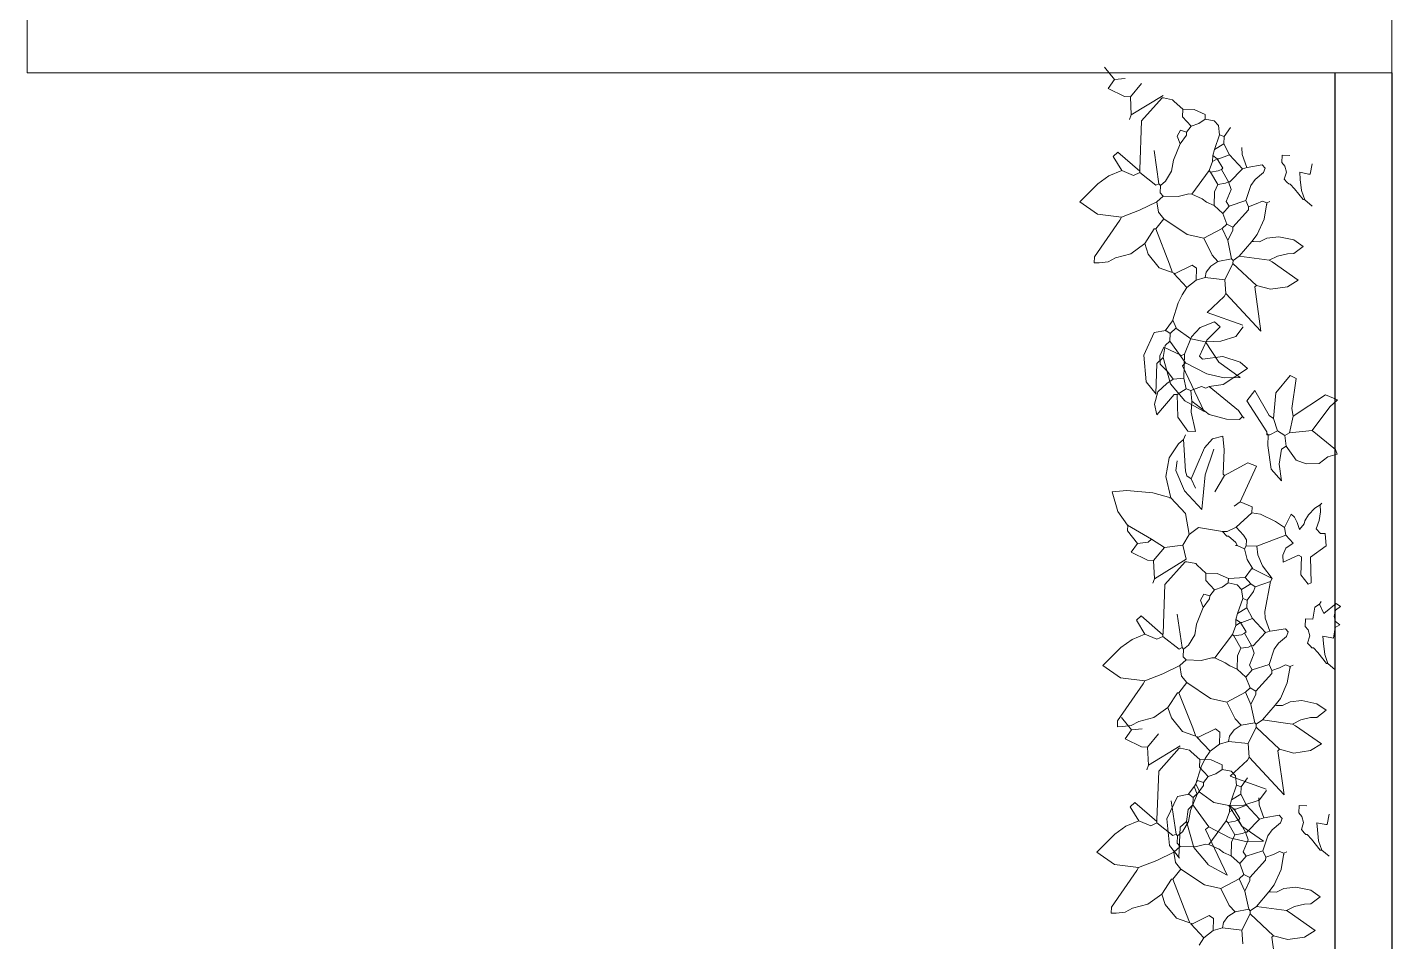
# Model space of a CAD drawing. Header units: millimetres. Extents: x 2667 to 2848, y -1 to 1765.
# Drawn here: x 2812.601 to 2815.001, y 1752.829 to 1754.437 of the extents above; entities that cross this region are included whole.
import ezdxf

# ---------------------------------------------------------------- set-up
doc = ezdxf.new("R2010")
doc.units = ezdxf.units.MM
doc.layers.add('MURATURA_sezioni', color=5, linetype='Continuous', lineweight=18)
doc.layers.add('VERDE_giardino', color=74, linetype='Continuous', lineweight=9)
doc.layers.add('PROIEZIONI', color=145, linetype='Continuous')

msp = doc.modelspace()

# ---------------------------------------------------------------- linework, layer by layer
at = {"layer": 'MURATURA_sezioni'}
for p, q in [((2815.0014, 1761.5071), (2815.0014, 1754.3571)), ((2812.6014, 1754.746), (2812.6014, 1754.3571)), ((2812.7533, 1754.3571), (2812.6014, 1754.3571)), ((2812.7533, 1754.3571), (2814.8514, 1754.3571)), ((2814.8514, 1754.3571), (2815.0014, 1754.3571))]:
    msp.add_line(p, q, dxfattribs=at)
at = {"layer": 'PROIEZIONI'}
for p, q in [((2814.9014, 1754.3571), (2814.9014, 1736.621)), ((2815.0014, 1754.3571), (2815.0014, 1736.621))]:
    msp.add_line(p, q, dxfattribs=at)
at = {"layer": 'VERDE_giardino'}
for p, q in [((2814.5137, 1754.3452), (2814.4959, 1754.3671)), ((2814.5137, 1754.3452), (2814.5025, 1754.3297)), ((2814.5025, 1754.3297), (2814.5312, 1754.3154)), ((2814.5137, 1754.3452), (2814.5324, 1754.3472)), ((2814.5418, 1754.315), (2814.5612, 1754.3382)), ((2814.5312, 1754.3154), (2814.5418, 1754.315)), ((2814.5418, 1754.315), (2814.5433, 1754.2831)), ((2814.5433, 1754.2831), (2814.5991, 1754.3174)), ((2814.5975, 1754.313), (2814.5615, 1754.2729)), ((2814.6001, 1754.3129), (2814.5975, 1754.313)), ((2814.6001, 1754.3129), (2814.6159, 1754.3096)), ((2814.6159, 1754.3096), (2814.6185, 1754.3069)), ((2814.6185, 1754.3069), (2814.6339, 1754.2931)), ((2814.5433, 1754.2831), (2814.5404, 1754.2752)), ((2814.6339, 1754.2931), (2814.6334, 1754.2798)), ((2814.6339, 1754.2931), (2814.6538, 1754.2924)), ((2814.6538, 1754.2924), (2814.6734, 1754.2837)), ((2814.6731, 1754.2757), (2814.6734, 1754.2837)), ((2814.5615, 1754.2729), (2814.5584, 1754.187)), ((2814.6242, 1754.2457), (2814.6299, 1754.2561)), ((2814.6299, 1754.2561), (2814.6404, 1754.253)), ((2814.6334, 1754.2798), (2814.6487, 1754.2633)), ((2814.6404, 1754.253), (2814.6487, 1754.2633)), ((2814.6487, 1754.2633), (2814.6622, 1754.2682)), ((2814.6622, 1754.2682), (2814.6731, 1754.2757)), ((2814.6731, 1754.2757), (2814.6889, 1754.2725)), ((2814.6889, 1754.2725), (2814.6965, 1754.2643)), ((2814.6965, 1754.2643), (2814.6986, 1754.2483)), ((2814.7065, 1754.2453), (2814.7176, 1754.2608)), ((2814.6174, 1754.2034), (2814.629, 1754.2322)), ((2814.629, 1754.2322), (2814.6242, 1754.2457)), ((2814.629, 1754.2322), (2814.6402, 1754.2477)), ((2814.6402, 1754.2477), (2814.6404, 1754.253)), ((2814.6897, 1754.222), (2814.6986, 1754.2483)), ((2814.6897, 1754.222), (2814.706, 1754.2321)), ((2814.6986, 1754.2483), (2814.7065, 1754.2453)), ((2814.706, 1754.2321), (2814.7065, 1754.2453)), ((2814.706, 1754.2321), (2814.7159, 1754.2131)), ((2814.5114, 1754.21), (2814.5197, 1754.2176)), ((2814.5265, 1754.1855), (2814.5114, 1754.21)), ((2814.5197, 1754.2176), (2814.5583, 1754.1844)), ((2814.592, 1754.1619), (2814.5835, 1754.2206)), ((2814.6863, 1754.2009), (2814.6867, 1754.2115)), ((2814.6867, 1754.2115), (2814.6897, 1754.222)), ((2814.6867, 1754.2115), (2814.6944, 1754.2059)), ((2814.6971, 1754.2058), (2814.7159, 1754.2131)), ((2814.7159, 1754.2131), (2814.7389, 1754.1884)), ((2814.7376, 1754.2256), (2814.7382, 1754.2135)), ((2814.7382, 1754.2135), (2814.7463, 1754.1906)), ((2814.8083, 1754.1991), (2814.8088, 1754.2124)), ((2814.8088, 1754.2124), (2814.822, 1754.2119)), ((2814.504, 1754.176), (2814.5265, 1754.1855)), ((2814.5265, 1754.1855), (2814.5474, 1754.1768)), ((2814.5582, 1754.1817), (2814.5583, 1754.1844)), ((2814.5583, 1754.1844), (2814.5584, 1754.187)), ((2814.6141, 1754.1842), (2814.6033, 1754.1663)), ((2814.6174, 1754.2034), (2814.6141, 1754.1842)), ((2814.6497, 1754.1439), (2814.6804, 1754.1852)), ((2814.6804, 1754.1852), (2814.6863, 1754.2009)), ((2814.6804, 1754.1852), (2814.6829, 1754.1825)), ((2814.6829, 1754.1825), (2814.6963, 1754.1846)), ((2814.6863, 1754.2009), (2814.6944, 1754.2059)), ((2814.6944, 1754.2059), (2814.7044, 1754.1897)), ((2814.6944, 1754.2059), (2814.6971, 1754.2058)), ((2814.6963, 1754.1846), (2814.7017, 1754.1871)), ((2814.7044, 1754.1897), (2814.7017, 1754.1871)), ((2814.7017, 1754.1871), (2814.7142, 1754.1654)), ((2814.7168, 1754.1653), (2814.7389, 1754.1884)), ((2814.7389, 1754.1884), (2814.7469, 1754.1908)), ((2814.7469, 1754.1908), (2814.7736, 1754.1951)), ((2814.7736, 1754.1951), (2814.7787, 1754.1896)), ((2814.7787, 1754.1896), (2814.7758, 1754.1818)), ((2814.8134, 1754.1931), (2814.8083, 1754.1991)), ((2814.8163, 1754.1826), (2814.8134, 1754.1931)), ((2814.858, 1754.1788), (2814.8613, 1754.1972)), ((2814.4526, 1754.1303), (2814.4844, 1754.1621)), ((2814.4844, 1754.1621), (2814.504, 1754.176)), ((2814.5474, 1754.1768), (2814.5582, 1754.1817)), ((2814.5582, 1754.1817), (2814.5866, 1754.1595)), ((2814.5866, 1754.1595), (2814.592, 1754.1619)), ((2814.592, 1754.1619), (2814.5945, 1754.1592)), ((2814.6033, 1754.1663), (2814.5945, 1754.1592)), ((2814.6829, 1754.1825), (2814.6954, 1754.1608)), ((2814.6896, 1754.1477), (2814.6954, 1754.1608)), ((2814.6954, 1754.1608), (2814.7088, 1754.163)), ((2814.7088, 1754.163), (2814.7142, 1754.1654)), ((2814.7142, 1754.1654), (2814.719, 1754.152)), ((2814.7142, 1754.1654), (2814.7168, 1754.1653)), ((2814.7613, 1754.1696), (2814.7537, 1754.159)), ((2814.7758, 1754.1818), (2814.7613, 1754.1696)), ((2814.8125, 1754.1698), (2814.8163, 1754.1826)), ((2814.8176, 1754.1643), (2814.8125, 1754.1698)), ((2814.8176, 1754.1643), (2814.8202, 1754.1616)), ((2814.8202, 1754.1616), (2814.8228, 1754.1615)), ((2814.8228, 1754.1615), (2814.8305, 1754.1532)), ((2814.8395, 1754.1821), (2814.8553, 1754.1789)), ((2814.8406, 1754.1695), (2814.8395, 1754.1821)), ((2814.8427, 1754.1499), (2814.8406, 1754.1695)), ((2814.8553, 1754.1789), (2814.858, 1754.1788)), ((2814.5882, 1754.1302), (2814.5991, 1754.1404)), ((2814.5945, 1754.1592), (2814.594, 1754.1459)), ((2814.594, 1754.1459), (2814.5991, 1754.1404)), ((2814.5991, 1754.1404), (2814.6256, 1754.1395)), ((2814.6256, 1754.1395), (2814.6444, 1754.1441)), ((2814.6444, 1754.1441), (2814.6497, 1754.1439)), ((2814.6497, 1754.1439), (2814.6679, 1754.1353)), ((2814.6888, 1754.1239), (2814.6896, 1754.1477)), ((2814.719, 1754.152), (2814.7103, 1754.1311)), ((2814.7537, 1754.159), (2814.7448, 1754.1325)), ((2814.8305, 1754.1532), (2814.8457, 1754.1341)), ((2814.8484, 1754.134), (2814.8427, 1754.1499)), ((2814.4837, 1754.1085), (2814.4526, 1754.1303)), ((2814.558, 1754.1155), (2814.5261, 1754.1033)), ((2814.5882, 1754.1302), (2814.558, 1754.1155)), ((2814.5911, 1754.1119), (2814.5882, 1754.1302)), ((2814.6679, 1754.1353), (2814.6757, 1754.1297)), ((2814.6757, 1754.1297), (2814.6888, 1754.1239)), ((2814.6888, 1754.1239), (2814.7042, 1754.11)), ((2814.7042, 1754.11), (2814.7153, 1754.1229)), ((2814.7103, 1754.1311), (2814.7153, 1754.1229)), ((2814.7153, 1754.1229), (2814.7448, 1754.1325)), ((2814.7219, 1754.0855), (2814.7495, 1754.1164)), ((2814.7448, 1754.1325), (2814.7497, 1754.1217)), ((2814.7495, 1754.1164), (2814.7497, 1754.1217)), ((2814.7497, 1754.1217), (2814.7632, 1754.1265)), ((2814.7632, 1754.1265), (2814.774, 1754.1314)), ((2814.774, 1754.1314), (2814.7818, 1754.1285)), ((2814.7768, 1754.0997), (2814.7818, 1754.1285)), ((2814.7817, 1754.1258), (2814.7818, 1754.1285)), ((2814.7818, 1754.1285), (2814.7872, 1754.1309)), ((2814.8457, 1754.1341), (2814.8484, 1754.134)), ((2814.8484, 1754.134), (2814.8612, 1754.1229)), ((2814.4785, 1754.0334), (2814.5233, 1754.0981)), ((2814.5261, 1754.1033), (2814.4837, 1754.1085)), ((2814.5233, 1754.0981), (2814.5261, 1754.1033)), ((2814.5864, 1754.0825), (2814.6003, 1754.1006)), ((2814.6003, 1754.1006), (2814.5911, 1754.1119)), ((2814.6003, 1754.1006), (2814.6418, 1754.0725)), ((2814.7032, 1754.0836), (2814.7115, 1754.0912)), ((2814.7042, 1754.11), (2814.7115, 1754.0912)), ((2814.7115, 1754.0912), (2814.7219, 1754.0855)), ((2814.7648, 1754.0725), (2814.7768, 1754.0997)), ((2814.5669, 1754.0567), (2814.5838, 1754.0826)), ((2814.5838, 1754.0826), (2814.5864, 1754.0825)), ((2814.5864, 1754.0825), (2814.6107, 1754.0206)), ((2814.6418, 1754.0725), (2814.6707, 1754.0662)), ((2814.6707, 1754.0662), (2814.7032, 1754.0836)), ((2814.6707, 1754.0662), (2814.6856, 1754.0364)), ((2814.7032, 1754.0836), (2814.713, 1754.062)), ((2814.713, 1754.062), (2814.7217, 1754.0802)), ((2814.7217, 1754.0802), (2814.7219, 1754.0855)), ((2814.7554, 1754.0604), (2814.7648, 1754.0725)), ((2814.7817, 1754.0664), (2814.7687, 1754.0599)), ((2814.8027, 1754.0688), (2814.7817, 1754.0664)), ((2814.8291, 1754.0633), (2814.8027, 1754.0688)), ((2814.5424, 1754.039), (2814.5669, 1754.0567)), ((2814.5731, 1754.0382), (2814.5669, 1754.0567)), ((2814.713, 1754.062), (2814.7198, 1754.0299)), ((2814.7333, 1754.0347), (2814.7554, 1754.0604)), ((2814.7554, 1754.0604), (2814.7581, 1754.0603)), ((2814.7687, 1754.0599), (2814.7581, 1754.0603)), ((2814.8454, 1754.0518), (2814.829, 1754.0392)), ((2814.8454, 1754.0518), (2814.8291, 1754.0633)), ((2814.4781, 1754.0228), (2814.4785, 1754.0334)), ((2814.487, 1754.0231), (2814.4781, 1754.0228)), ((2814.5024, 1754.0249), (2814.487, 1754.0231)), ((2814.5156, 1754.032), (2814.5024, 1754.0249)), ((2814.5156, 1754.032), (2814.5424, 1754.039)), ((2814.5926, 1754.0143), (2814.5731, 1754.0382)), ((2814.6107, 1754.0206), (2814.6155, 1754.0071)), ((2814.6207, 1754.0043), (2814.6504, 1754.0191)), ((2814.6504, 1754.0191), (2814.6582, 1754.0135)), ((2814.6834, 1754.0171), (2814.6753, 1754.0064)), ((2814.6958, 1754.0254), (2814.6834, 1754.0171)), ((2814.6856, 1754.0364), (2814.6958, 1754.0254)), ((2814.6958, 1754.0254), (2814.7198, 1754.0299)), ((2814.7079, 1753.9932), (2814.7222, 1754.0218)), ((2814.7198, 1754.0299), (2814.7224, 1754.0271)), ((2814.7222, 1754.0218), (2814.7224, 1754.0271)), ((2814.7222, 1754.0218), (2814.7633, 1753.9832)), ((2814.7224, 1754.0271), (2814.7333, 1754.0347)), ((2814.7333, 1754.0347), (2814.7861, 1754.0275)), ((2814.7861, 1754.0275), (2814.8005, 1754.0349)), ((2814.7861, 1754.0275), (2814.7913, 1754.0246)), ((2814.7913, 1754.0246), (2814.837, 1753.9926)), ((2814.8005, 1754.0349), (2814.8178, 1754.0388)), ((2814.8178, 1754.0388), (2814.829, 1754.0392)), ((2814.6207, 1754.0043), (2814.5926, 1754.0143)), ((2814.6181, 1754.0044), (2814.641, 1753.9797)), ((2814.6181, 1754.0044), (2814.6207, 1754.0043)), ((2814.641, 1753.9797), (2814.6574, 1753.9923)), ((2814.6582, 1754.0135), (2814.6574, 1753.9923)), ((2814.6574, 1753.9923), (2814.6735, 1753.9971)), ((2814.6753, 1754.0064), (2814.6735, 1753.9971)), ((2814.6735, 1753.9971), (2814.7079, 1753.9932)), ((2814.7079, 1753.9932), (2814.7097, 1753.9692)), ((2814.837, 1753.9926), (2814.818, 1753.9808)), ((2814.641, 1753.9797), (2814.6326, 1753.9667)), ((2814.7068, 1753.964), (2814.7097, 1753.9692)), ((2814.7097, 1753.9692), (2814.7713, 1753.9029)), ((2814.7605, 1753.9806), (2814.7633, 1753.9832)), ((2814.7713, 1753.9029), (2814.7605, 1753.9806)), ((2814.7884, 1753.9764), (2814.7633, 1753.9832)), ((2814.818, 1753.9808), (2814.7884, 1753.9764)), ((2814.6256, 1753.9525), (2814.6158, 1753.9207)), ((2814.6326, 1753.9667), (2814.6256, 1753.9525)), ((2814.6766, 1753.9359), (2814.7068, 1753.964)), ((2814.6158, 1753.9207), (2814.6029, 1753.9036)), ((2814.6163, 1753.9224), (2814.6225, 1753.9087)), ((2814.7398, 1753.9133), (2814.6766, 1753.9359)), ((2814.5836, 1753.9003), (2814.5653, 1753.8607)), ((2814.5836, 1753.9003), (2814.6038, 1753.9041)), ((2814.6038, 1753.9041), (2814.6116, 1753.8985)), ((2814.6111, 1753.8852), (2814.6116, 1753.8985)), ((2814.6225, 1753.9087), (2814.6116, 1753.8985)), ((2814.6478, 1753.8893), (2814.6219, 1753.9083)), ((2814.6642, 1753.9094), (2814.6495, 1753.8929)), ((2814.6895, 1753.919), (2814.6642, 1753.9094)), ((2814.6761, 1753.8871), (2814.6998, 1753.9107)), ((2814.6998, 1753.9107), (2814.6895, 1753.919)), ((2814.7274, 1753.8937), (2814.7403, 1753.9107)), ((2814.6003, 1753.8745), (2814.5934, 1753.8596)), ((2814.5994, 1753.8565), (2814.6028, 1753.8776)), ((2814.6003, 1753.8745), (2814.6317, 1753.8601)), ((2814.6028, 1753.8776), (2814.6111, 1753.8852)), ((2814.6111, 1753.8852), (2814.6389, 1753.8471)), ((2814.6495, 1753.8929), (2814.6371, 1753.8626)), ((2814.6741, 1753.884), (2814.6478, 1753.8893)), ((2814.6635, 1753.8589), (2814.6761, 1753.8871)), ((2814.6741, 1753.884), (2814.7006, 1753.885)), ((2814.6972, 1753.8481), (2814.6741, 1753.884)), ((2814.7006, 1753.885), (2814.7274, 1753.8937)), ((2814.5653, 1753.8607), (2814.5697, 1753.8139)), ((2814.5884, 1753.8462), (2814.5994, 1753.8565)), ((2814.5934, 1753.8596), (2814.5941, 1753.845)), ((2814.6123, 1753.8104), (2814.5994, 1753.8565)), ((2814.6317, 1753.8601), (2814.6371, 1753.8626)), ((2814.6355, 1753.8202), (2814.6371, 1753.8626)), ((2814.6635, 1753.8589), (2814.6686, 1753.8535)), ((2814.7044, 1753.858), (2814.6686, 1753.8535)), ((2814.735, 1753.8215), (2814.6972, 1753.8481)), ((2814.7347, 1753.8484), (2814.7044, 1753.858)), ((2814.7476, 1753.8373), (2814.7347, 1753.8484)), ((2814.5865, 1753.7927), (2814.5884, 1753.8462)), ((2814.5941, 1753.845), (2814.6068, 1753.8318)), ((2814.6068, 1753.8318), (2814.6169, 1753.8182)), ((2814.6389, 1753.8471), (2814.6334, 1753.8419)), ((2814.6334, 1753.8419), (2814.6715, 1753.7617)), ((2814.6389, 1753.8471), (2814.6761, 1753.8275)), ((2814.6761, 1753.8275), (2814.7064, 1753.8206)), ((2814.7052, 1753.8092), (2814.7476, 1753.8373)), ((2814.7976, 1753.7942), (2814.8227, 1753.8251)), ((2814.8227, 1753.8251), (2814.8331, 1753.8194)), ((2814.5697, 1753.8139), (2814.5872, 1753.7919)), ((2814.606, 1753.8106), (2814.5898, 1753.7964)), ((2814.6169, 1753.8182), (2814.606, 1753.8106)), ((2814.6377, 1753.7803), (2814.6123, 1753.8104)), ((2814.6169, 1753.8182), (2814.6355, 1753.8202)), ((2814.6239, 1753.7914), (2814.6401, 1753.8014)), ((2814.6355, 1753.8202), (2814.6401, 1753.8014)), ((2814.6401, 1753.8014), (2814.648, 1753.7985)), ((2814.648, 1753.7985), (2814.6668, 1753.8057)), ((2814.6668, 1753.8057), (2814.6747, 1753.8028)), ((2814.6747, 1753.8028), (2814.6801, 1753.8053)), ((2814.6801, 1753.8053), (2814.7052, 1753.8092)), ((2814.6801, 1753.8053), (2814.7316, 1753.7636)), ((2814.7064, 1753.8206), (2814.735, 1753.8215)), ((2814.8331, 1753.8194), (2814.8258, 1753.7666)), ((2814.5898, 1753.7964), (2814.5839, 1753.7747)), ((2814.588, 1753.7556), (2814.6185, 1753.7916)), ((2814.6185, 1753.7916), (2814.6239, 1753.7914)), ((2814.6239, 1753.7914), (2814.6251, 1753.7515)), ((2814.6365, 1753.7808), (2814.6715, 1753.7617)), ((2814.648, 1753.7985), (2814.65, 1753.7798)), ((2814.65, 1753.7798), (2814.6485, 1753.7601)), ((2814.65, 1753.7798), (2814.6803, 1753.7565)), ((2814.7467, 1753.7801), (2814.7606, 1753.7982)), ((2814.7467, 1753.7801), (2814.7819, 1753.7257)), ((2814.7606, 1753.7982), (2814.7856, 1753.7548)), ((2814.7934, 1753.7492), (2814.7976, 1753.7942)), ((2814.828, 1753.7533), (2814.8851, 1753.791)), ((2814.8851, 1753.791), (2814.906, 1753.7823)), ((2814.8923, 1753.7695), (2814.906, 1753.7823)), ((2814.5839, 1753.7747), (2814.588, 1753.7556)), ((2814.6485, 1753.7601), (2814.656, 1753.7265)), ((2814.6803, 1753.7565), (2814.7106, 1753.7481)), ((2814.7316, 1753.7636), (2814.7392, 1753.7527)), ((2814.7337, 1753.7476), (2814.7392, 1753.7527)), ((2814.7392, 1753.7527), (2814.7418, 1753.7499)), ((2814.7856, 1753.7548), (2814.7934, 1753.7492)), ((2814.8216, 1753.7243), (2814.828, 1753.7533)), ((2814.8258, 1753.7666), (2814.828, 1753.7533)), ((2814.8616, 1753.7281), (2814.8923, 1753.7695)), ((2814.6251, 1753.7515), (2814.6427, 1753.727)), ((2814.7106, 1753.7481), (2814.7337, 1753.7476)), ((2814.7934, 1753.7492), (2814.8005, 1753.7277)), ((2814.8216, 1753.7243), (2814.8616, 1753.7281)), ((2814.8616, 1753.7281), (2814.9028, 1753.6948)), ((2814.61, 1753.6798), (2814.6263, 1753.7048)), ((2814.6263, 1753.7048), (2814.6354, 1753.7125)), ((2814.6354, 1753.7125), (2814.6384, 1753.7204)), ((2814.6354, 1753.7125), (2814.6387, 1753.6567)), ((2814.6427, 1753.727), (2814.656, 1753.7265)), ((2814.6721, 1753.6979), (2814.6859, 1753.7133)), ((2814.7046, 1753.7179), (2814.6859, 1753.7133)), ((2814.7064, 1753.694), (2814.7046, 1753.7179)), ((2814.7817, 1753.7204), (2814.7818, 1753.7231)), ((2814.7817, 1753.7204), (2814.7843, 1753.7203)), ((2814.7818, 1753.7231), (2814.7819, 1753.7257)), ((2814.7818, 1753.7231), (2814.7843, 1753.7203)), ((2814.7843, 1753.7203), (2814.7837, 1753.7018)), ((2814.7843, 1753.7203), (2814.787, 1753.7203)), ((2814.787, 1753.7203), (2814.8005, 1753.7277)), ((2814.8005, 1753.7277), (2814.8135, 1753.7193)), ((2814.8135, 1753.7193), (2814.8216, 1753.7243)), ((2814.8135, 1753.7193), (2814.8155, 1753.7006)), ((2814.6576, 1753.6639), (2814.6721, 1753.6979)), ((2814.6883, 1753.6951), (2814.6731, 1753.6503)), ((2814.7049, 1753.6516), (2814.7064, 1753.694)), ((2814.7893, 1753.6599), (2814.7837, 1753.7018)), ((2814.8037, 1753.6692), (2814.8073, 1753.6956)), ((2814.8073, 1753.6956), (2814.8155, 1753.7006)), ((2814.8155, 1753.7006), (2814.8332, 1753.6761)), ((2814.874, 1753.6702), (2814.8891, 1753.682)), ((2814.8891, 1753.682), (2814.9052, 1753.6867)), ((2814.9028, 1753.6948), (2814.9052, 1753.6867)), ((2814.6039, 1753.6473), (2814.61, 1753.6798)), ((2814.6219, 1753.6581), (2814.6242, 1753.6748)), ((2814.637, 1753.6219), (2814.6219, 1753.6581)), ((2814.6387, 1753.6567), (2814.6411, 1753.6486)), ((2814.6488, 1753.643), (2814.6576, 1753.6639)), ((2814.7074, 1753.6488), (2814.7481, 1753.6713)), ((2814.7349, 1753.6027), (2814.7638, 1753.6654)), ((2814.7638, 1753.6654), (2814.7481, 1753.6713)), ((2814.8077, 1753.6397), (2814.7893, 1753.6599)), ((2814.8037, 1753.6692), (2814.8077, 1753.6397)), ((2814.8332, 1753.6761), (2814.851, 1753.6698)), ((2814.851, 1753.6698), (2814.874, 1753.6702)), ((2814.6039, 1753.6473), (2814.6131, 1753.6098)), ((2814.6411, 1753.6486), (2814.6488, 1753.643)), ((2814.6488, 1753.643), (2814.6562, 1753.6268)), ((2814.6731, 1753.6503), (2814.6674, 1753.589)), ((2814.7074, 1753.6488), (2814.6905, 1753.6203)), ((2814.7074, 1753.6488), (2814.7049, 1753.6516)), ((2814.5096, 1753.6201), (2814.5352, 1753.6228)), ((2814.5198, 1753.5856), (2814.5096, 1753.6201)), ((2814.5352, 1753.6228), (2814.581, 1753.6187)), ((2814.581, 1753.6187), (2814.6131, 1753.6098)), ((2814.6131, 1753.6098), (2814.6105, 1753.6099)), ((2814.6131, 1753.6098), (2814.6387, 1753.5824)), ((2814.6674, 1753.589), (2814.637, 1753.6219)), ((2814.5368, 1753.5618), (2814.5198, 1753.5856)), ((2814.7349, 1753.6027), (2814.7241, 1753.5952)), ((2814.7349, 1753.6027), (2814.7559, 1753.594)), ((2814.7559, 1753.594), (2814.7555, 1753.5834)), ((2814.866, 1753.5915), (2814.8548, 1753.5797)), ((2814.8754, 1753.5976), (2814.866, 1753.5915)), ((2814.8739, 1753.5698), (2814.876, 1753.5853)), ((2814.8754, 1753.5976), (2814.8782, 1753.6002)), ((2814.876, 1753.5853), (2814.8754, 1753.5976)), ((2814.5367, 1753.5516), (2814.5371, 1753.5622)), ((2814.5786, 1753.5368), (2814.5368, 1753.5618)), ((2814.6387, 1753.5824), (2814.6453, 1753.545)), ((2814.728, 1753.5579), (2814.7555, 1753.5834)), ((2814.7706, 1753.5808), (2814.7555, 1753.5834)), ((2814.7967, 1753.5682), (2814.7706, 1753.5808)), ((2814.8129, 1753.5574), (2814.7967, 1753.5682)), ((2814.8129, 1753.5574), (2814.8244, 1753.5809)), ((2814.8302, 1753.5757), (2814.8244, 1753.5809)), ((2814.8349, 1753.5663), (2814.8302, 1753.5757)), ((2814.8393, 1753.5538), (2814.8349, 1753.5663)), ((2814.8476, 1753.5641), (2814.8393, 1753.5538)), ((2814.8488, 1753.5692), (2814.8476, 1753.5641)), ((2814.8548, 1753.5797), (2814.8488, 1753.5692)), ((2814.8686, 1753.5554), (2814.8739, 1753.5698)), ((2814.5545, 1753.5297), (2814.5367, 1753.5516)), ((2814.5731, 1753.5317), (2814.5786, 1753.5368)), ((2814.5786, 1753.5368), (2814.602, 1753.5227)), ((2814.6453, 1753.545), (2814.634, 1753.5268)), ((2814.6453, 1753.545), (2814.6616, 1753.5576)), ((2814.7039, 1753.5508), (2814.6616, 1753.5576)), ((2814.7039, 1753.5508), (2814.7115, 1753.5425)), ((2814.7039, 1753.5508), (2814.7118, 1753.5505)), ((2814.7115, 1753.5425), (2814.7142, 1753.5424)), ((2814.7118, 1753.5505), (2814.728, 1753.5579)), ((2814.7142, 1753.5424), (2814.727, 1753.5314)), ((2814.728, 1753.5579), (2814.7408, 1753.5441)), ((2814.7408, 1753.5441), (2814.7458, 1753.536)), ((2814.7639, 1753.5247), (2814.8151, 1753.5441)), ((2814.8129, 1753.5574), (2814.8151, 1753.5441)), ((2814.8151, 1753.5441), (2814.8278, 1753.5303)), ((2814.8762, 1753.5472), (2814.8686, 1753.5554)), ((2814.8842, 1753.5469), (2814.8762, 1753.5472)), ((2814.8842, 1753.5469), (2814.886, 1753.5256)), ((2814.5545, 1753.5297), (2814.5433, 1753.5142)), ((2814.5433, 1753.5142), (2814.572, 1753.4999)), ((2814.5545, 1753.5297), (2814.5731, 1753.5317)), ((2814.5826, 1753.4995), (2814.602, 1753.5227)), ((2814.602, 1753.5227), (2814.634, 1753.5268)), ((2814.634, 1753.5268), (2814.6398, 1753.5019)), ((2814.7268, 1753.5261), (2814.7295, 1753.526)), ((2814.727, 1753.5314), (2814.7295, 1753.526)), ((2814.7295, 1753.526), (2814.7425, 1753.5202)), ((2814.7425, 1753.5202), (2814.7454, 1753.5254)), ((2814.7425, 1753.5202), (2814.7472, 1753.5014)), ((2814.7458, 1753.536), (2814.7454, 1753.5254)), ((2814.7454, 1753.5254), (2814.7639, 1753.5247)), ((2814.766, 1753.5098), (2814.7639, 1753.5247)), ((2814.8154, 1753.5212), (2814.8099, 1753.5092)), ((2814.8278, 1753.5303), (2814.8154, 1753.5212)), ((2814.886, 1753.5256), (2814.8588, 1753.5053)), ((2814.572, 1753.4999), (2814.5826, 1753.4995)), ((2814.5826, 1753.4995), (2814.5841, 1753.4676)), ((2814.5841, 1753.4676), (2814.6398, 1753.5019)), ((2814.6382, 1753.4974), (2814.6023, 1753.4574)), ((2814.6409, 1753.4974), (2814.6382, 1753.4974)), ((2814.6409, 1753.4974), (2814.6567, 1753.4941)), ((2814.6567, 1753.4941), (2814.6592, 1753.4914)), ((2814.6592, 1753.4914), (2814.6747, 1753.4775)), ((2814.7472, 1753.5014), (2814.7572, 1753.4852)), ((2814.7739, 1753.4901), (2814.766, 1753.5098)), ((2814.7911, 1753.468), (2814.7739, 1753.4901)), ((2814.8099, 1753.5092), (2814.8107, 1753.4965)), ((2814.8107, 1753.4965), (2814.8377, 1753.5088)), ((2814.8377, 1753.5088), (2814.8429, 1753.5059)), ((2814.8429, 1753.5059), (2814.8417, 1753.4741)), ((2814.8588, 1753.5053), (2814.8598, 1753.4602)), ((2814.5841, 1753.4676), (2814.5811, 1753.4597)), ((2814.6747, 1753.4775), (2814.6742, 1753.4643)), ((2814.6742, 1753.4643), (2814.6895, 1753.4478)), ((2814.6747, 1753.4775), (2814.6946, 1753.4769)), ((2814.6946, 1753.4769), (2814.7141, 1753.4681)), ((2814.7138, 1753.4602), (2814.7141, 1753.4681)), ((2814.7141, 1753.4681), (2814.7434, 1753.4697)), ((2814.7434, 1753.4697), (2814.7545, 1753.4852)), ((2814.7434, 1753.4697), (2814.7536, 1753.4587)), ((2814.7545, 1753.4852), (2814.7572, 1753.4852)), ((2814.7572, 1753.4852), (2814.7911, 1753.468)), ((2814.7882, 1753.4628), (2814.7911, 1753.468)), ((2814.8417, 1753.4741), (2814.8544, 1753.4577)), ((2814.6023, 1753.4574), (2814.5991, 1753.3715)), ((2814.665, 1753.4301), (2814.6707, 1753.4405)), ((2814.6707, 1753.4405), (2814.6812, 1753.4375)), ((2814.6812, 1753.4375), (2814.6895, 1753.4478)), ((2814.6895, 1753.4478), (2814.7029, 1753.4526)), ((2814.7029, 1753.4526), (2814.7138, 1753.4602)), ((2814.7138, 1753.4602), (2814.7296, 1753.457)), ((2814.7296, 1753.457), (2814.7373, 1753.4487)), ((2814.7373, 1753.4487), (2814.7536, 1753.4587)), ((2814.7373, 1753.4487), (2814.7394, 1753.4327)), ((2814.7472, 1753.4298), (2814.7584, 1753.4453)), ((2814.7536, 1753.4587), (2814.7613, 1753.4532)), ((2814.7584, 1753.4453), (2814.7613, 1753.4532)), ((2814.7613, 1753.4532), (2814.7882, 1753.4628)), ((2814.7882, 1753.4628), (2814.7783, 1753.4101)), ((2814.8544, 1753.4577), (2814.8598, 1753.4602)), ((2814.6581, 1753.3879), (2814.6698, 1753.4167)), ((2814.6698, 1753.4167), (2814.665, 1753.4301)), ((2814.6698, 1753.4167), (2814.681, 1753.4322)), ((2814.681, 1753.4322), (2814.6812, 1753.4375)), ((2814.7304, 1753.4065), (2814.7394, 1753.4327)), ((2814.7304, 1753.4065), (2814.7467, 1753.4165)), ((2814.7394, 1753.4327), (2814.7472, 1753.4298)), ((2814.7467, 1753.4165), (2814.7472, 1753.4298)), ((2814.7467, 1753.4165), (2814.7567, 1753.3976)), ((2814.8628, 1753.3964), (2814.8662, 1753.4175)), ((2814.8662, 1753.4175), (2814.8743, 1753.4225)), ((2814.8772, 1753.4277), (2814.8743, 1753.4225)), ((2814.8743, 1753.4225), (2814.8817, 1753.4063)), ((2814.8817, 1753.4063), (2814.9036, 1753.4241)), ((2814.9024, 1753.4121), (2814.9113, 1753.4185)), ((2814.9036, 1753.4241), (2814.9113, 1753.4185)), ((2814.5522, 1753.3944), (2814.5604, 1753.4021)), ((2814.5672, 1753.37), (2814.5522, 1753.3944)), ((2814.5604, 1753.4021), (2814.599, 1753.3688)), ((2814.6327, 1753.3464), (2814.6242, 1753.4051)), ((2814.727, 1753.3854), (2814.7274, 1753.396)), ((2814.7274, 1753.396), (2814.7304, 1753.4065)), ((2814.7274, 1753.396), (2814.7352, 1753.3904)), ((2814.7378, 1753.3903), (2814.7567, 1753.3976)), ((2814.7567, 1753.3976), (2814.7796, 1753.3729)), ((2814.7783, 1753.4101), (2814.7789, 1753.398)), ((2814.7789, 1753.398), (2814.7871, 1753.3751)), ((2814.849, 1753.3836), (2814.8495, 1753.3969)), ((2814.8495, 1753.3969), (2814.8628, 1753.3964)), ((2814.9001, 1753.4013), (2814.9024, 1753.4121)), ((2814.9027, 1753.3922), (2814.9001, 1753.4013)), ((2814.9102, 1753.3867), (2814.9027, 1753.3922)), ((2814.5448, 1753.3605), (2814.5672, 1753.37)), ((2814.5672, 1753.37), (2814.5882, 1753.3613)), ((2814.5989, 1753.3662), (2814.599, 1753.3688)), ((2814.599, 1753.3688), (2814.5991, 1753.3715)), ((2814.6549, 1753.3686), (2814.644, 1753.3508)), ((2814.6581, 1753.3879), (2814.6549, 1753.3686)), ((2814.6904, 1753.3284), (2814.7211, 1753.3697)), ((2814.7211, 1753.3697), (2814.727, 1753.3854)), ((2814.7211, 1753.3697), (2814.7237, 1753.367)), ((2814.7237, 1753.367), (2814.737, 1753.3691)), ((2814.727, 1753.3854), (2814.7352, 1753.3904)), ((2814.7352, 1753.3904), (2814.7452, 1753.3741)), ((2814.7352, 1753.3904), (2814.7378, 1753.3903)), ((2814.737, 1753.3691), (2814.7424, 1753.3716)), ((2814.7452, 1753.3741), (2814.7424, 1753.3716)), ((2814.7424, 1753.3716), (2814.7549, 1753.3499)), ((2814.7576, 1753.3498), (2814.7796, 1753.3729)), ((2814.7796, 1753.3729), (2814.7877, 1753.3752)), ((2814.7877, 1753.3752), (2814.8144, 1753.3796)), ((2814.8144, 1753.3796), (2814.8195, 1753.3741)), ((2814.8195, 1753.3741), (2814.8165, 1753.3662)), ((2814.8542, 1753.3776), (2814.849, 1753.3836)), ((2814.8571, 1753.3671), (2814.8542, 1753.3776)), ((2814.8987, 1753.3632), (2814.902, 1753.3817)), ((2814.902, 1753.3817), (2814.9102, 1753.3867)), ((2814.4933, 1753.3148), (2814.5251, 1753.3466)), ((2814.5251, 1753.3466), (2814.5448, 1753.3605)), ((2814.5882, 1753.3613), (2814.5989, 1753.3662)), ((2814.5989, 1753.3662), (2814.6273, 1753.3439)), ((2814.6273, 1753.3439), (2814.6327, 1753.3464)), ((2814.6327, 1753.3464), (2814.6353, 1753.3436)), ((2814.644, 1753.3508), (2814.6353, 1753.3436)), ((2814.7237, 1753.367), (2814.7362, 1753.3453)), ((2814.7304, 1753.3322), (2814.7362, 1753.3453)), ((2814.7362, 1753.3453), (2814.7495, 1753.3474)), ((2814.7495, 1753.3474), (2814.7549, 1753.3499)), ((2814.7549, 1753.3499), (2814.7597, 1753.3365)), ((2814.7549, 1753.3499), (2814.7576, 1753.3498)), ((2814.802, 1753.3541), (2814.7945, 1753.3435)), ((2814.8165, 1753.3662), (2814.802, 1753.3541)), ((2814.8533, 1753.3543), (2814.8571, 1753.3671)), ((2814.8584, 1753.3488), (2814.8533, 1753.3543)), ((2814.8584, 1753.3488), (2814.8609, 1753.346)), ((2814.8609, 1753.346), (2814.8636, 1753.3459)), ((2814.8636, 1753.3459), (2814.8712, 1753.3377)), ((2814.8803, 1753.3666), (2814.8961, 1753.3633)), ((2814.8813, 1753.3539), (2814.8803, 1753.3666)), ((2814.8835, 1753.3344), (2814.8813, 1753.3539)), ((2814.8961, 1753.3633), (2814.8987, 1753.3632)), ((2814.6289, 1753.3147), (2814.6399, 1753.3249)), ((2814.6353, 1753.3436), (2814.6348, 1753.3304)), ((2814.6348, 1753.3304), (2814.6399, 1753.3249)), ((2814.6399, 1753.3249), (2814.6664, 1753.3239)), ((2814.6664, 1753.3239), (2814.6851, 1753.3286)), ((2814.6851, 1753.3286), (2814.6904, 1753.3284)), ((2814.6904, 1753.3284), (2814.7087, 1753.3197)), ((2814.7295, 1753.3084), (2814.7304, 1753.3322)), ((2814.7597, 1753.3365), (2814.751, 1753.3155)), ((2814.7945, 1753.3435), (2814.7856, 1753.3169)), ((2814.8712, 1753.3377), (2814.8865, 1753.3186)), ((2814.8891, 1753.3185), (2814.8835, 1753.3344)), ((2814.5245, 1753.293), (2814.4933, 1753.3148)), ((2814.5988, 1753.3), (2814.5669, 1753.2878)), ((2814.6289, 1753.3147), (2814.5988, 1753.3)), ((2814.6318, 1753.2964), (2814.6289, 1753.3147)), ((2814.6411, 1753.285), (2814.6318, 1753.2964)), ((2814.7087, 1753.3197), (2814.7165, 1753.3141)), ((2814.7165, 1753.3141), (2814.7295, 1753.3084)), ((2814.7295, 1753.3084), (2814.7449, 1753.2945)), ((2814.7449, 1753.2945), (2814.756, 1753.3074)), ((2814.751, 1753.3155), (2814.756, 1753.3074)), ((2814.756, 1753.3074), (2814.7856, 1753.3169)), ((2814.7626, 1753.27), (2814.7903, 1753.3008)), ((2814.7856, 1753.3169), (2814.7905, 1753.3061)), ((2814.7903, 1753.3008), (2814.7905, 1753.3061)), ((2814.7905, 1753.3061), (2814.8039, 1753.311)), ((2814.8039, 1753.311), (2814.8147, 1753.3159)), ((2814.8147, 1753.3159), (2814.8226, 1753.3129)), ((2814.8175, 1753.2842), (2814.8226, 1753.3129)), ((2814.8225, 1753.3103), (2814.8226, 1753.3129)), ((2814.8226, 1753.3129), (2814.828, 1753.3154)), ((2814.8865, 1753.3186), (2814.8891, 1753.3185)), ((2814.8891, 1753.3185), (2814.902, 1753.3074)), ((2814.5192, 1753.2178), (2814.5641, 1753.2825)), ((2814.5669, 1753.2878), (2814.5245, 1753.293)), ((2814.5641, 1753.2825), (2814.5669, 1753.2878)), ((2814.6272, 1753.267), (2814.6411, 1753.285)), ((2814.6411, 1753.285), (2814.6825, 1753.257)), ((2814.744, 1753.268), (2814.7522, 1753.2757)), ((2814.7449, 1753.2945), (2814.7522, 1753.2757)), ((2814.7522, 1753.2757), (2814.7626, 1753.27)), ((2814.8056, 1753.257), (2814.8175, 1753.2842)), ((2814.6077, 1753.2412), (2814.6245, 1753.2671)), ((2814.6245, 1753.2671), (2814.6272, 1753.267)), ((2814.6272, 1753.267), (2814.6515, 1753.2051)), ((2814.6825, 1753.257), (2814.7115, 1753.2506)), ((2814.7115, 1753.2506), (2814.744, 1753.268)), ((2814.7115, 1753.2506), (2814.7263, 1753.2209)), ((2814.744, 1753.268), (2814.7538, 1753.2464)), ((2814.7538, 1753.2464), (2814.7624, 1753.2647)), ((2814.7624, 1753.2647), (2814.7626, 1753.27)), ((2814.7962, 1753.2449), (2814.8056, 1753.257)), ((2814.8225, 1753.2509), (2814.8095, 1753.2444)), ((2814.8435, 1753.2533), (2814.8225, 1753.2509)), ((2814.8699, 1753.2478), (2814.8435, 1753.2533)), ((2814.5831, 1753.2235), (2814.6077, 1753.2412)), ((2814.6138, 1753.2227), (2814.6077, 1753.2412)), ((2814.7538, 1753.2464), (2814.7606, 1753.2143)), ((2814.774, 1753.2192), (2814.7962, 1753.2449)), ((2814.7962, 1753.2449), (2814.7989, 1753.2448)), ((2814.8095, 1753.2444), (2814.7989, 1753.2448)), ((2814.8861, 1753.2363), (2814.8697, 1753.2236)), ((2814.8861, 1753.2363), (2814.8699, 1753.2478)), ((2814.5189, 1753.2072), (2814.5192, 1753.2178)), ((2814.5277, 1753.2075), (2814.5189, 1753.2072)), ((2814.5437, 1753.2017), (2814.5259, 1753.2236)), ((2814.5431, 1753.2094), (2814.5277, 1753.2075)), ((2814.5437, 1753.2017), (2814.5325, 1753.1862)), ((2814.5563, 1753.2165), (2814.5431, 1753.2094)), ((2814.5437, 1753.2017), (2814.5624, 1753.2036)), ((2814.5563, 1753.2165), (2814.5831, 1753.2235)), ((2814.6334, 1753.1988), (2814.6138, 1753.2227)), ((2814.6515, 1753.2051), (2814.6563, 1753.1916)), ((2814.6615, 1753.1888), (2814.6912, 1753.2036)), ((2814.6912, 1753.2036), (2814.699, 1753.198)), ((2814.7241, 1753.2016), (2814.7161, 1753.1909)), ((2814.7366, 1753.2099), (2814.7241, 1753.2016)), ((2814.7263, 1753.2209), (2814.7366, 1753.2099)), ((2814.7366, 1753.2099), (2814.7606, 1753.2143)), ((2814.7486, 1753.1776), (2814.763, 1753.2063)), ((2814.7606, 1753.2143), (2814.7631, 1753.2116)), ((2814.763, 1753.2063), (2814.7631, 1753.2116)), ((2814.763, 1753.2063), (2814.804, 1753.1677)), ((2814.7631, 1753.2116), (2814.774, 1753.2192)), ((2814.774, 1753.2192), (2814.8268, 1753.2119)), ((2814.8268, 1753.2119), (2814.8413, 1753.2194)), ((2814.8268, 1753.2119), (2814.8321, 1753.2091)), ((2814.8321, 1753.2091), (2814.8777, 1753.1771)), ((2814.8413, 1753.2194), (2814.8585, 1753.2233)), ((2814.8585, 1753.2233), (2814.8697, 1753.2236)), ((2814.5325, 1753.1862), (2814.5612, 1753.1718)), ((2814.5718, 1753.1715), (2814.5912, 1753.1946)), ((2814.6615, 1753.1888), (2814.6334, 1753.1988)), ((2814.6588, 1753.1889), (2814.6818, 1753.1641)), ((2814.6588, 1753.1889), (2814.6615, 1753.1888)), ((2814.6818, 1753.1641), (2814.6982, 1753.1768)), ((2814.699, 1753.198), (2814.6982, 1753.1768)), ((2814.6982, 1753.1768), (2814.7143, 1753.1815)), ((2814.7161, 1753.1909), (2814.7143, 1753.1815)), ((2814.7143, 1753.1815), (2814.7486, 1753.1776)), ((2814.7486, 1753.1776), (2814.7504, 1753.1537)), ((2814.8777, 1753.1771), (2814.8588, 1753.1653)), ((2814.5612, 1753.1718), (2814.5718, 1753.1715)), ((2814.5718, 1753.1715), (2814.5733, 1753.1396)), ((2814.5733, 1753.1396), (2814.6291, 1753.1739)), ((2814.6275, 1753.1694), (2814.5915, 1753.1293)), ((2814.6301, 1753.1693), (2814.6275, 1753.1694)), ((2814.6301, 1753.1693), (2814.6459, 1753.1661)), ((2814.6459, 1753.1661), (2814.6485, 1753.1634)), ((2814.6485, 1753.1634), (2814.6639, 1753.1495)), ((2814.6818, 1753.1641), (2814.6734, 1753.1512)), ((2814.7476, 1753.1485), (2814.7504, 1753.1537)), ((2814.7504, 1753.1537), (2814.8121, 1753.0874)), ((2814.8013, 1753.1651), (2814.804, 1753.1677)), ((2814.8121, 1753.0874), (2814.8013, 1753.1651)), ((2814.8292, 1753.1609), (2814.804, 1753.1677)), ((2814.8588, 1753.1653), (2814.8292, 1753.1609)), ((2814.5733, 1753.1396), (2814.5704, 1753.1317)), ((2814.5915, 1753.1293), (2814.5884, 1753.0435)), ((2814.6664, 1753.137), (2814.6565, 1753.1052)), ((2814.6639, 1753.1495), (2814.6634, 1753.1363)), ((2814.6634, 1753.1363), (2814.6787, 1753.1198)), ((2814.6639, 1753.1495), (2814.6838, 1753.1488)), ((2814.6734, 1753.1512), (2814.6664, 1753.137)), ((2814.6838, 1753.1488), (2814.7034, 1753.1401)), ((2814.6922, 1753.1246), (2814.7031, 1753.1322)), ((2814.7031, 1753.1322), (2814.7034, 1753.1401)), ((2814.7031, 1753.1322), (2814.7189, 1753.129)), ((2814.7174, 1753.1204), (2814.7476, 1753.1485)), ((2814.7189, 1753.129), (2814.7265, 1753.1207)), ((2814.6565, 1753.1052), (2814.6436, 1753.0881)), ((2814.6542, 1753.1021), (2814.6599, 1753.1125)), ((2814.6571, 1753.1069), (2814.6633, 1753.0932)), ((2814.659, 1753.0887), (2814.6702, 1753.1042)), ((2814.6599, 1753.1125), (2814.6704, 1753.1095)), ((2814.6702, 1753.1042), (2814.6704, 1753.1095)), ((2814.6704, 1753.1095), (2814.6787, 1753.1198)), ((2814.6787, 1753.1198), (2814.6922, 1753.1246)), ((2814.7805, 1753.0977), (2814.7174, 1753.1204)), ((2814.7197, 1753.0785), (2814.7286, 1753.1047)), ((2814.7265, 1753.1207), (2814.7286, 1753.1047)), ((2814.7286, 1753.1047), (2814.7365, 1753.1018)), ((2814.7365, 1753.1018), (2814.7476, 1753.1173)), ((2814.6244, 1753.0848), (2814.606, 1753.0452)), ((2814.6244, 1753.0848), (2814.6446, 1753.0885)), ((2814.6446, 1753.0885), (2814.6523, 1753.083)), ((2814.6474, 1753.0599), (2814.659, 1753.0887)), ((2814.6518, 1753.0697), (2814.6523, 1753.083)), ((2814.6633, 1753.0932), (2814.6523, 1753.083)), ((2814.659, 1753.0887), (2814.6542, 1753.1021)), ((2814.6886, 1753.0738), (2814.6627, 1753.0927)), ((2814.7197, 1753.0785), (2814.736, 1753.0885)), ((2814.736, 1753.0885), (2814.7365, 1753.1018)), ((2814.736, 1753.0885), (2814.7459, 1753.0696)), ((2814.7676, 1753.0821), (2814.7682, 1753.07)), ((2814.7682, 1753.0782), (2814.781, 1753.0952)), ((2814.5415, 1753.0664), (2814.5497, 1753.0741)), ((2814.5565, 1753.042), (2814.5415, 1753.0664)), ((2814.5497, 1753.0741), (2814.5883, 1753.0408)), ((2814.622, 1753.0184), (2814.6135, 1753.0771)), ((2814.6402, 1753.0409), (2814.6436, 1753.062)), ((2814.6436, 1753.062), (2814.6518, 1753.0697)), ((2814.6474, 1753.0599), (2814.6441, 1753.0406)), ((2814.6518, 1753.0697), (2814.6796, 1753.0315)), ((2814.7149, 1753.0685), (2814.6886, 1753.0738)), ((2814.7104, 1753.0417), (2814.7163, 1753.0574)), ((2814.7149, 1753.0685), (2814.7414, 1753.0694)), ((2814.738, 1753.0326), (2814.7149, 1753.0685)), ((2814.7163, 1753.0574), (2814.7167, 1753.068)), ((2814.7163, 1753.0574), (2814.7244, 1753.0624)), ((2814.7167, 1753.068), (2814.7197, 1753.0785)), ((2814.7167, 1753.068), (2814.7244, 1753.0624)), ((2814.7244, 1753.0624), (2814.7344, 1753.0461)), ((2814.7244, 1753.0624), (2814.7271, 1753.0623)), ((2814.7271, 1753.0623), (2814.7459, 1753.0696)), ((2814.7414, 1753.0694), (2814.7682, 1753.0782)), ((2814.7459, 1753.0696), (2814.7689, 1753.0449)), ((2814.7682, 1753.07), (2814.7763, 1753.047)), ((2814.8383, 1753.0556), (2814.8388, 1753.0689)), ((2814.8388, 1753.0689), (2814.852, 1753.0684)), ((2814.5144, 1753.0185), (2814.534, 1753.0324)), ((2814.534, 1753.0324), (2814.5565, 1753.042)), ((2814.5565, 1753.042), (2814.5774, 1753.0333)), ((2814.5774, 1753.0333), (2814.5882, 1753.0382)), ((2814.5882, 1753.0382), (2814.5883, 1753.0408)), ((2814.5882, 1753.0382), (2814.6166, 1753.0159)), ((2814.5883, 1753.0408), (2814.5884, 1753.0435)), ((2814.606, 1753.0452), (2814.6105, 1752.9984)), ((2814.6292, 1753.0307), (2814.6402, 1753.0409)), ((2814.6441, 1753.0406), (2814.6333, 1753.0227)), ((2814.6531, 1752.9949), (2814.6402, 1753.0409)), ((2814.6797, 1753.0003), (2814.7104, 1753.0417)), ((2814.7104, 1753.0417), (2814.7129, 1753.0389)), ((2814.7129, 1753.0389), (2814.7263, 1753.0411)), ((2814.7129, 1753.0389), (2814.7254, 1753.0173)), ((2814.7263, 1753.0411), (2814.7317, 1753.0436)), ((2814.7344, 1753.0461), (2814.7317, 1753.0436)), ((2814.7317, 1753.0436), (2814.7442, 1753.0219)), ((2814.7757, 1753.006), (2814.738, 1753.0326)), ((2814.7468, 1753.0218), (2814.7689, 1753.0449)), ((2814.7689, 1753.0449), (2814.7769, 1753.0472)), ((2814.7769, 1753.0472), (2814.8036, 1753.0516)), ((2814.8058, 1753.0382), (2814.7913, 1753.0261)), ((2814.8036, 1753.0516), (2814.8087, 1753.0461)), ((2814.8087, 1753.0461), (2814.8058, 1753.0382)), ((2814.8434, 1753.0496), (2814.8383, 1753.0556)), ((2814.8425, 1753.0263), (2814.8463, 1753.0391)), ((2814.8463, 1753.0391), (2814.8434, 1753.0496)), ((2814.8695, 1753.0385), (2814.8853, 1753.0353)), ((2814.8706, 1753.0259), (2814.8695, 1753.0385)), ((2814.8853, 1753.0353), (2814.888, 1753.0352)), ((2814.888, 1753.0352), (2814.8913, 1753.0537)), ((2814.4826, 1752.9868), (2814.5144, 1753.0185)), ((2814.6166, 1753.0159), (2814.622, 1753.0184)), ((2814.622, 1753.0184), (2814.6245, 1753.0156)), ((2814.6245, 1753.0156), (2814.624, 1753.0024)), ((2814.6333, 1753.0227), (2814.6245, 1753.0156)), ((2814.6272, 1752.9772), (2814.6292, 1753.0307)), ((2814.6796, 1753.0315), (2814.6741, 1753.0264)), ((2814.6741, 1753.0264), (2814.7122, 1752.9461)), ((2814.6796, 1753.0315), (2814.7169, 1753.012)), ((2814.7169, 1753.012), (2814.7472, 1753.0051)), ((2814.7196, 1753.0042), (2814.7254, 1753.0173)), ((2814.7254, 1753.0173), (2814.7388, 1753.0194)), ((2814.7388, 1753.0194), (2814.7442, 1753.0219)), ((2814.749, 1753.0084), (2814.7403, 1752.9875)), ((2814.7442, 1753.0219), (2814.749, 1753.0084)), ((2814.7442, 1753.0219), (2814.7468, 1753.0218)), ((2814.7837, 1753.0155), (2814.7748, 1752.9889)), ((2814.7913, 1753.0261), (2814.7837, 1753.0155)), ((2814.8476, 1753.0208), (2814.8425, 1753.0263)), ((2814.8476, 1753.0208), (2814.8502, 1753.018)), ((2814.8502, 1753.018), (2814.8528, 1753.0179)), ((2814.8528, 1753.0179), (2814.8605, 1753.0097)), ((2814.8605, 1753.0097), (2814.8757, 1752.9905)), ((2814.8727, 1753.0064), (2814.8706, 1753.0259)), ((2814.5137, 1752.9649), (2814.4826, 1752.9868)), ((2814.6182, 1752.9867), (2814.588, 1752.972)), ((2814.6105, 1752.9984), (2814.628, 1752.9763)), ((2814.6182, 1752.9867), (2814.6291, 1752.9969)), ((2814.6211, 1752.9683), (2814.6182, 1752.9867)), ((2814.624, 1753.0024), (2814.6291, 1752.9969)), ((2814.6291, 1752.9969), (2814.6556, 1752.9959)), ((2814.6785, 1752.9648), (2814.6531, 1752.9949)), ((2814.6556, 1752.9959), (2814.6744, 1753.0005)), ((2814.6744, 1753.0005), (2814.6797, 1753.0003)), ((2814.6797, 1753.0003), (2814.698, 1752.9917)), ((2814.698, 1752.9917), (2814.7057, 1752.9861)), ((2814.7057, 1752.9861), (2814.7188, 1752.9803)), ((2814.7188, 1752.9803), (2814.7196, 1753.0042)), ((2814.7403, 1752.9875), (2814.7453, 1752.9794)), ((2814.7453, 1752.9794), (2814.7748, 1752.9889)), ((2814.7472, 1753.0051), (2814.7757, 1753.006)), ((2814.7748, 1752.9889), (2814.7797, 1752.9781)), ((2814.7932, 1752.9829), (2814.804, 1752.9879)), ((2814.804, 1752.9879), (2814.8118, 1752.9849)), ((2814.8068, 1752.9562), (2814.8118, 1752.9849)), ((2814.8117, 1752.9823), (2814.8118, 1752.9849)), ((2814.8118, 1752.9849), (2814.8172, 1752.9874)), ((2814.8784, 1752.9905), (2814.8727, 1753.0064)), ((2814.8757, 1752.9905), (2814.8784, 1752.9905)), ((2814.8784, 1752.9905), (2814.8912, 1752.9794)), ((2814.5561, 1752.9597), (2814.5137, 1752.9649)), ((2814.588, 1752.972), (2814.5561, 1752.9597)), ((2814.6303, 1752.957), (2814.6211, 1752.9683)), ((2814.6772, 1752.9653), (2814.7122, 1752.9461)), ((2814.7188, 1752.9803), (2814.7342, 1752.9665)), ((2814.7342, 1752.9665), (2814.7453, 1752.9794)), ((2814.7342, 1752.9665), (2814.7415, 1752.9477)), ((2814.7519, 1752.942), (2814.7795, 1752.9728)), ((2814.7795, 1752.9728), (2814.7797, 1752.9781)), ((2814.7797, 1752.9781), (2814.7932, 1752.9829)), ((2814.5085, 1752.8898), (2814.5533, 1752.9545)), ((2814.5533, 1752.9545), (2814.5561, 1752.9597)), ((2814.5969, 1752.9131), (2814.6138, 1752.9391)), ((2814.6138, 1752.9391), (2814.6164, 1752.939)), ((2814.6164, 1752.939), (2814.6303, 1752.957)), ((2814.6164, 1752.939), (2814.6407, 1752.877)), ((2814.6303, 1752.957), (2814.6718, 1752.929)), ((2814.7007, 1752.9226), (2814.7332, 1752.94)), ((2814.7332, 1752.94), (2814.7415, 1752.9477)), ((2814.7332, 1752.94), (2814.743, 1752.9184)), ((2814.7415, 1752.9477), (2814.7519, 1752.942)), ((2814.743, 1752.9184), (2814.7517, 1752.9367)), ((2814.7517, 1752.9367), (2814.7519, 1752.942)), ((2814.7948, 1752.929), (2814.8068, 1752.9562)), ((2814.5724, 1752.8955), (2814.5969, 1752.9131)), ((2814.6031, 1752.8947), (2814.5969, 1752.9131)), ((2814.6718, 1752.929), (2814.7007, 1752.9226)), ((2814.7007, 1752.9226), (2814.7156, 1752.8929)), ((2814.743, 1752.9184), (2814.7498, 1752.8863)), ((2814.7633, 1752.8911), (2814.7855, 1752.9169)), ((2814.7855, 1752.9169), (2814.7948, 1752.929)), ((2814.7855, 1752.9169), (2814.7881, 1752.9168)), ((2814.7987, 1752.9164), (2814.7881, 1752.9168)), ((2814.8117, 1752.9229), (2814.7987, 1752.9164)), ((2814.8327, 1752.9253), (2814.8117, 1752.9229)), ((2814.8591, 1752.9198), (2814.8327, 1752.9253)), ((2814.8754, 1752.9083), (2814.8591, 1752.9198)), ((2814.5081, 1752.8792), (2814.5085, 1752.8898)), ((2814.5456, 1752.8885), (2814.5324, 1752.8814)), ((2814.5456, 1752.8885), (2814.5724, 1752.8955)), ((2814.6226, 1752.8708), (2814.6031, 1752.8947)), ((2814.7156, 1752.8929), (2814.7258, 1752.8819)), ((2814.7524, 1752.8836), (2814.7633, 1752.8911)), ((2814.7633, 1752.8911), (2814.8161, 1752.8839)), ((2814.8161, 1752.8839), (2814.8305, 1752.8914)), ((2814.8305, 1752.8914), (2814.8478, 1752.8953)), ((2814.8478, 1752.8953), (2814.859, 1752.8956)), ((2814.8754, 1752.9083), (2814.859, 1752.8956)), ((2814.517, 1752.8795), (2814.5081, 1752.8792)), ((2814.5324, 1752.8814), (2814.517, 1752.8795)), ((2814.6507, 1752.8608), (2814.6226, 1752.8708)), ((2814.6407, 1752.877), (2814.6455, 1752.8636)), ((2814.6507, 1752.8608), (2814.6805, 1752.8756)), ((2814.6805, 1752.8756), (2814.6882, 1752.87)), ((2814.6882, 1752.87), (2814.6874, 1752.8488)), ((2814.7134, 1752.8736), (2814.7053, 1752.8629)), ((2814.7258, 1752.8819), (2814.7134, 1752.8736)), ((2814.7258, 1752.8819), (2814.7498, 1752.8863)), ((2814.7379, 1752.8496), (2814.7522, 1752.8783)), ((2814.7498, 1752.8863), (2814.7524, 1752.8836)), ((2814.7522, 1752.8783), (2814.7524, 1752.8836)), ((2814.7522, 1752.8783), (2814.7933, 1752.8396)), ((2814.8161, 1752.8839), (2814.8213, 1752.8811)), ((2814.8213, 1752.8811), (2814.867, 1752.8491)), ((2814.6481, 1752.8609), (2814.6711, 1752.8361)), ((2814.6481, 1752.8609), (2814.6507, 1752.8608)), ((2814.6711, 1752.8361), (2814.6874, 1752.8488)), ((2814.6874, 1752.8488), (2814.7035, 1752.8535)), ((2814.7053, 1752.8629), (2814.7035, 1752.8535)), ((2814.7035, 1752.8535), (2814.7379, 1752.8496)), ((2814.7379, 1752.8496), (2814.7397, 1752.8257)), ((2814.867, 1752.8491), (2814.848, 1752.8373)), ((2814.6711, 1752.8361), (2814.6626, 1752.8232)), ((2814.7905, 1752.8371), (2814.7933, 1752.8396)), ((2814.8013, 1752.7594), (2814.7905, 1752.8371)), ((2814.8184, 1752.8329), (2814.7933, 1752.8396)), ((2814.848, 1752.8373), (2814.8184, 1752.8329))]:
    msp.add_line(p, q, dxfattribs=at)
for centre, start, end in [((2814.5615, 1754.2729), 137.7572, 177.5602), ((2814.5836, 1753.9003), 100.7175, 155.4465), ((2814.6023, 1753.4574), 137.7572, 177.5602), ((2814.5915, 1753.1293), 137.7572, 177.5602), ((2814.6244, 1753.0848), 100.7175, 155.4465)]:
    msp.add_arc(centre, 0.000000331, start, end, dxfattribs=at)

doc.saveas('drawing.dxf')
